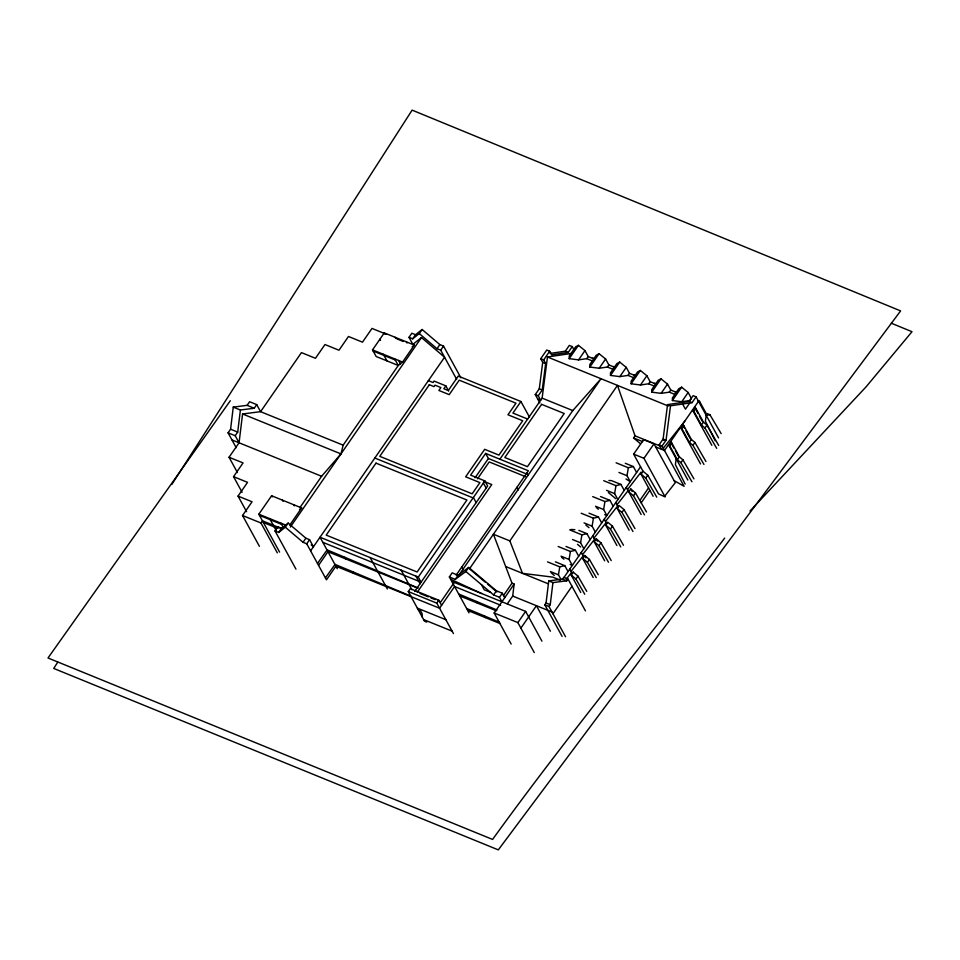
<?xml version="1.0" encoding="UTF-8"?>
<svg xmlns="http://www.w3.org/2000/svg" width="960" height="960" viewBox="0 0 960 960"><rect width="100%" height="100%" fill="white"/><g stroke="black" fill="none" stroke-linecap="round" stroke-linejoin="round"><path stroke-width="1.44" d="M593.028 361.212L586.752 358.668L578.556 359.868L569.208 358.668L569.22 356.088L575.628 346.824L578.436 345.336L584.964 350.616L588.216 356.544L594.36 359.04M613.668 369.588L607.392 367.032L599.196 368.244L589.848 367.044L589.86 364.452L596.268 355.2L599.076 353.7L605.604 358.992L608.856 364.92L614.988 367.416M634.308 377.952L628.02 375.408L619.836 376.62L610.488 375.42L610.5 372.828L616.908 363.576L619.716 362.076L626.244 367.368L629.484 373.296L635.628 375.792M654.936 386.328L648.66 383.784L640.476 384.996L631.128 383.784L631.14 381.204L637.536 371.952L640.356 370.452L646.872 375.732L650.124 381.672L656.268 384.156M675.576 394.704L669.3 392.16L661.116 393.36L651.768 392.16L651.78 389.58L658.176 380.316L660.996 378.828L667.512 384.108L670.764 390.048L676.908 392.532M672.396 400.536L672.408 397.956L678.816 388.692L681.624 387.204L688.152 392.484L691.404 398.412L689.94 400.524L681.744 401.736L672.396 400.536L681.624 387.204M236.196 447.672L228.072 432.828L230.58 429.216L233.268 407.112L247.092 405.348L254.22 408.24L256.728 404.616L249.6 401.724L247.092 405.348M237.42 472.536L229.056 457.248L239.064 442.776L235.2 435.72L237.708 432.108L240.396 410.004L233.268 407.112M239.064 442.776L242.568 413.976L260.58 411.672L343.14 445.164L398.268 365.484L402.564 362.076L414.324 345.072L384.288 332.892L372.528 349.884L376.164 356.508L398.268 365.484L394.644 358.86M507.264 603.924L512.7 596.076L514.152 584.088L512.004 583.212L493.416 534.228L509.856 540.9L522.48 573.336L552.768 577.128L560.352 580.212M562.08 636.36L544.812 604.812L546.06 603L548.76 580.896L562.584 579.132L566.76 580.824L568.008 579.024L563.832 577.332L562.584 579.132M565.548 636.744L548.988 606.504L550.236 604.704L552.936 582.588L548.76 580.896M539.856 402.948L535.272 394.596L539.28 388.8L542.712 362.316L540.732 358.716L546.744 350.04L549.684 351.228L551.664 354.84L568.248 352.392L572.256 346.596L569.304 345.408L565.308 351.192L550.092 353.436M537.72 399.06L540.672 400.248L538.224 395.784L542.232 390L545.652 363.516L543.684 359.916L540.732 358.716M499.872 459.204L542.124 398.136L547.464 356.988L571.8 353.388M689.124 401.436L693.132 395.64L696.084 396.84L692.076 402.624L689.124 401.436L667.56 404.616L663.108 439.044L659.1 444.828L661.548 449.292M674.088 480.588L684.096 486.3L662.052 446.028L666.048 440.244L670.512 405.816L692.076 402.624M676.176 458.736L675.372 464.616L685.164 484.104M706.2 415.332L705.396 421.212L715.188 440.7M561.048 579.564L558.444 574.812L559.764 566.844L564.792 565.656L568.032 571.584M570.18 564.504L572.328 565.38L569.088 559.452L570.396 551.472L575.424 550.284L578.676 556.212M583.848 548.748L580.596 542.808L581.904 534.84L586.932 533.652L590.184 539.58M595.356 532.104L592.104 526.176L593.424 518.208L598.452 517.008L601.692 522.948M604.716 514.596L606.864 515.472L603.624 509.532L604.932 501.564L609.96 500.376L613.212 506.304M617.88 499.56L614.628 493.62L615.948 485.652L620.964 484.464L624.216 490.392M626.004 479.004L630.264 481.656L627.012 475.728L628.332 467.748L633.36 466.56L636.6 472.488M299.856 507.72L321.612 476.268L340.968 453.9L343.14 445.164M57.768 662.136L53.724 668.436L498.3 849.876L900.612 310.908L412.116 110.124L171.84 484.428M242.076 492.252L233.544 476.664L243.06 462.924L229.056 457.248M246.576 511.68L238.044 496.092L247.548 482.352L233.544 476.664M259.392 546.3L242.544 515.52L252.048 501.78L238.044 496.092M279.6 552.12L258.84 514.2L271.596 495.756L301.632 507.936L289.728 525.156M277.32 552.864L260.964 522.996L262.464 520.824L280.812 528.264M295.956 569.124L275.04 530.94L277.884 526.836L281.568 528.336L288.156 523.104L305.892 538.2L309.576 539.7L313.44 546.756L311.22 544.872M310.596 550.86L444.564 357.24L421.464 337.56L412.872 344.388L409.008 337.332L411.84 333.228L415.524 334.728L422.124 329.484L439.848 344.592L443.532 346.092L460.896 377.796M275.04 530.94L278.724 532.44L281.568 528.336M409.008 337.332L412.692 338.82L415.524 334.728M278.724 532.44L285.324 527.196L288.156 523.104M412.692 338.82L419.28 333.588L422.124 329.484M290.328 527.076L421.464 337.56M285.324 527.196L303.048 542.304L305.892 538.2M419.28 333.588L437.016 348.696L439.848 344.592M500.64 605.208L454.584 586.524L439.572 608.22L335.892 566.22L326.472 579.84L306.732 543.804L309.576 539.7M456.648 379.32L440.7 350.184L443.532 346.092M318.54 565.344L327.96 551.724L417.108 587.892M428.376 380.628L433.044 382.524L434.052 381.084L445.836 385.86L443.844 388.752L448.26 390.552L458.268 376.08L520.92 401.508L529.488 417.156M543.684 359.916L549.684 351.228M520.92 401.508L512.916 413.076L527.652 419.064M456.168 575.124L528.372 470.772L485.628 453.42L470.616 475.116L484.86 480.9L487.644 485.988L414.672 591.444M475.068 477.792L488.412 458.508L485.628 453.42M477.528 478.788L489.204 461.916L525.66 476.712M569.208 358.668L578.436 345.336M426.78 622.116L424.512 621.192L408.288 591.576L410.292 588.672L438.792 600.24L441.576 605.328M322.812 542.316L421.08 582.192L418.296 577.104L484.86 480.9M417.204 592.344L491.772 484.572L483.996 481.416M578.556 359.868L584.964 350.616M586.752 358.668L588.216 356.544M589.848 367.044L599.076 353.7M469.032 612.888L449.364 576.972L452.196 572.868L458.088 575.268L468.696 567.42L496.416 590.808L502.32 593.208L504.756 597.672M599.196 368.244L605.604 358.992M453.456 633.564L436.788 603.132L438.792 600.24M449.364 576.972L455.256 579.36L458.088 575.268M458.496 575.748L572.784 410.58L601.02 378.72L469.476 568.824L485.472 582.336M453.828 583.068L440.784 601.92L438.012 600.792M455.256 579.36L465.864 571.512L468.696 567.42M607.392 367.032L608.856 364.92M610.488 375.42L619.716 362.076M619.836 376.62L626.244 367.368M509.856 540.9L617.46 385.392L635.04 435.84L660.348 446.1M628.02 375.408L629.484 373.296M631.128 383.784L640.356 370.452M465.864 571.512L493.584 594.912L496.416 590.808M640.476 384.996L646.872 375.732M501.924 601.764L499.476 597.3L502.32 593.208M648.66 383.784L650.124 381.672M503.388 595.668L512.004 583.212M511.164 644.028L494.16 612.984L514.152 584.088M651.768 392.16L660.996 378.828M661.116 393.36L667.512 384.108M640.38 443.688L633.576 437.952L635.04 435.84M669.3 392.16L670.764 390.048M633.648 454.128L643.968 458.316L665.1 496.92L658.56 493.92L647.748 475.188L642.996 471.216L633.648 454.128L643.656 439.668L653.976 443.856L675.252 482.712L664.704 496.2M534.276 652.572L517.872 622.596L525.636 611.388L451.8 581.436M520.896 628.116L536.412 605.688L550.392 631.224M681.744 401.736L688.152 392.484M643.968 458.316L653.976 443.856M562.488 579.6L640.56 466.764M689.748 402.972L685.452 409.176L682.62 404.028M580.74 592.476L571.176 575.004L573.18 572.112L577.932 576.084L586.74 591.348M593.172 577.512L582.696 558.372L584.688 555.48L589.44 559.452L598.248 574.716M604.668 560.844L594.204 541.74L596.208 538.848L600.948 542.82L611.232 560.616M616.884 545.508L605.712 525.096L607.716 522.204L612.468 526.176L623.472 545.256M629.148 530.244L617.22 508.464L619.224 505.572L623.976 509.544L634.98 528.612M646.488 511.98L635.484 492.912L630.744 488.94L628.74 491.832L633.48 495.804L644.496 514.872M653.124 496.248L641.004 474.108L642.996 471.216M582.732 558.444L583.74 557.004L581.256 552.48M584.736 594.24L575.928 578.988L577.932 576.084M596.244 577.608L587.436 562.344L589.44 559.452M608.496 562.236L598.956 545.712L600.948 542.82M620.736 546.876L610.464 529.068L612.468 526.176M632.976 531.504L621.972 512.436L623.976 509.544M633.48 495.804L635.484 492.912M656.748 497.148L645.744 478.08L647.748 475.188M552.96 613.752L571.98 586.272M691.932 481.776L680.928 462.708L677.364 459.732L669.78 445.872L671.784 442.98L670.5 441.816L673.992 448.188M703.944 464.424L692.94 445.344L689.376 442.368L681.792 428.52L683.796 425.628L682.512 424.452L684.6 428.28M716.688 448.332L704.952 427.992L701.388 425.004L693.804 411.156L695.808 408.264L694.524 407.088L698.016 413.472M639.876 500.448L648.552 487.908M641.184 502.848L649.86 490.308M677.364 459.732L679.368 456.84L671.784 442.98M689.376 442.368L691.38 439.476L683.796 425.628M701.388 425.004L703.392 422.112L695.808 408.264M680.928 462.708L682.932 459.816L679.368 456.84M692.94 445.344L694.932 442.452L691.38 439.476M704.952 427.992L706.944 425.1L703.392 422.112M317.484 563.424L327.036 550.032M325.416 577.908L334.968 564.528M230.304 400.716L48 657.984L492.576 839.436C566.808 736.596 647.7 638.844 724.68 538.08M627.516 489.6L641.052 472.152L641.628 473.208M617.004 504.792L628.104 490.68M605.496 521.436L617.652 505.968M593.988 538.068L606.144 522.6M582.48 554.7L594.624 539.244M571.008 571.416L583.164 555.948M566.316 579.108L571.56 572.436M663.264 448.26L684.72 421.26M750.012 511.008L866.1 386.82L912 331.704L891.36 323.232M412.176 346.776L414.324 345.072M299.484 509.652L301.632 507.936M721.152 433.608L709.896 414.72L707.124 415.188L699.54 401.328L697.572 400.536M240.396 410.004L254.22 408.24M552.936 582.588L566.76 580.824M592.392 358.248L593.412 358.272M613.032 366.612L614.04 366.636M633.66 374.988L634.68 375.012M654.3 383.364L655.32 383.388M674.94 391.74L675.96 391.764M699.54 401.328L698.52 401.304L664.488 450.492L655.644 446.904M608.916 480.492L611.532 480.636L620.964 484.464M570.948 529.464L574.884 529.68M565.308 351.192L568.248 352.392M706.944 413.532L709.896 414.72M667.56 404.616L670.512 405.816M547.464 356.988L668.34 406.032M542.712 362.316L545.652 363.516M539.28 388.8L542.232 390M666.048 440.244L663.108 439.044L663.876 440.46M437.016 348.696L440.7 350.184M386.736 334.404L372 328.416L362.484 342.168L348.48 336.48L338.976 350.22L324.972 344.544L315.456 358.284L301.452 352.608L260.58 411.672L256.728 404.616M535.272 394.596L538.224 395.784M659.1 444.828L662.052 446.028M396.984 338.928L403.272 341.472M542.124 398.136L572.784 410.58M633.576 437.952L642.72 441.66M372.528 349.884L402.564 362.076M373.164 351.036L395.268 360M625.272 463.284L633.36 466.56M616.104 462.792L628.332 467.748M618.936 472.44L627.012 475.728M603.708 480.696L615.948 485.652M606.54 490.344L614.628 493.62M600.528 496.548L609.96 500.376M592.704 496.608L604.932 501.564M488.412 458.508L527.028 474.168M595.536 506.256L603.624 509.532M589.02 513.18L598.452 517.008M581.184 513.24L593.424 518.208M584.028 522.888L592.104 526.176M578.856 530.364L586.932 533.652M569.676 529.872L581.904 534.84M374.832 458.028L473.1 497.904M572.508 539.532L580.596 542.808M242.568 413.976L340.968 453.9M565.992 546.456L575.424 550.284M558.168 546.516L570.396 551.472M561 556.164L569.088 559.452M230.58 429.216L237.708 432.108M555.36 561.828L564.792 565.656M547.536 561.888L559.764 566.844M228.072 432.828L235.2 435.72M231.936 439.884L321.612 476.268M550.368 571.536L558.444 574.812M506.04 566.664L548.22 583.776M546.06 603L550.236 604.704M544.812 604.812L548.988 606.504M512.7 596.076L552.012 612.024M490.584 592.38L484.26 589.812L481.44 584.664M493.584 594.912L499.476 597.3M418.296 577.104L320.028 537.228L337.272 568.728M258.84 514.2L284.916 524.784M459.744 595.932L496.344 610.776M259.464 515.352L281.58 524.316M494.16 612.984L517.872 622.596M263.388 522.504L277.968 528.42M242.544 515.52L260.964 522.996M303.048 542.304L306.732 543.804M467.676 610.416L500.232 623.628M419.976 593.472L428.304 596.856M431.076 597.984L435.24 599.664M408.288 591.576L436.788 603.132M417.348 608.124L445.848 619.68M418.236 609.732L420.504 610.656L422.088 613.56L422.328 617.208M423.624 619.584L452.124 631.152M458.688 594L497.016 610.044M326.904 549.792L418.224 588.024M466.62 608.496L499.5 622.26M334.836 564.288L411.252 596.28M450.576 579.204L481.596 593.52M641.004 474.108L645.744 478.08M617.22 508.464L621.972 512.436M605.712 525.096L610.464 529.068M594.204 541.74L598.956 545.712M582.696 558.372L587.436 562.344M571.176 575.004L575.928 578.988M608.352 492.468L615.72 498.684M596.292 507.492L598.392 509.268M585.828 525.012L588.996 527.676M577.476 544.32L580.644 546.984M561.756 557.4L563.868 559.176M551.124 572.772L554.28 575.436M487.752 584.256L496.896 591.972M693.804 411.156L692.52 409.992L711.852 445.296M681.792 428.52L680.508 427.344L700.536 463.92M669.78 445.872L668.496 444.708L687.828 480.012M706.944 425.1L718.692 445.44M694.932 442.452L705.948 461.532M682.932 459.816L693.936 478.884M696.084 396.84L718.548 437.88M699.408 416.016L702.204 421.128M686.004 430.836L690.192 438.48M675.384 450.744L678.18 455.844M572.256 346.596L574.092 349.956M630.744 488.94L632.112 491.448M626.304 487.38L641.148 514.488M615.792 502.572L618.228 507.012M604.284 519.204L606.72 523.656M596.208 538.848L597.492 541.188M592.764 535.848L595.2 540.288M584.688 555.48L585.984 557.832M526.896 472.908L528.288 475.452M573.18 572.112L572.22 573.636L569.748 569.112M568.008 579.024L585.444 610.872M516.888 487.368L518.28 489.912M445.836 385.86L448.68 391.056M406.404 341.856L407.028 343.008M483.384 483.036L486.168 488.124M395.1 337.272L395.736 338.424M384.288 332.892L384.924 334.032M398.604 360.468L400.416 363.78M473.376 497.508L476.16 502.596M379.872 339.276L380.496 340.428M525.636 611.388L541.92 641.148M383.34 354.276L386.976 360.9M461.808 566.964L463.2 569.508M415.872 576.12L420.084 583.8M401.136 570.144L411.84 589.692M370.14 557.568L387.348 588.996M293.712 504.732L294.336 505.872M282.408 500.136L283.044 501.288M271.596 495.756L272.232 496.908M280.956 523.176L283.38 527.604M269.652 518.58L276.312 530.76M484.524 615.996L485.364 617.604M476.592 601.5L477.432 603.108M352.752 571.788L353.58 573.396M344.82 557.292L345.648 558.9M429.324 384.72L379.776 456.336L472.152 493.812L479.916 482.604L465.66 476.82L484.68 449.328L498.936 455.112L522.708 420.756L507.96 414.78L515.976 403.2L459.216 380.172L449.208 394.644L438.888 390.456L440.892 387.564L435 385.164L433.992 386.616L429.324 384.72M376.008 463.14L326.208 535.116L417.12 571.992L466.92 500.028L376.008 463.14M541.608 404.34L504.828 457.512L527.436 466.68L564.216 413.508L541.608 404.34"/></g></svg>
